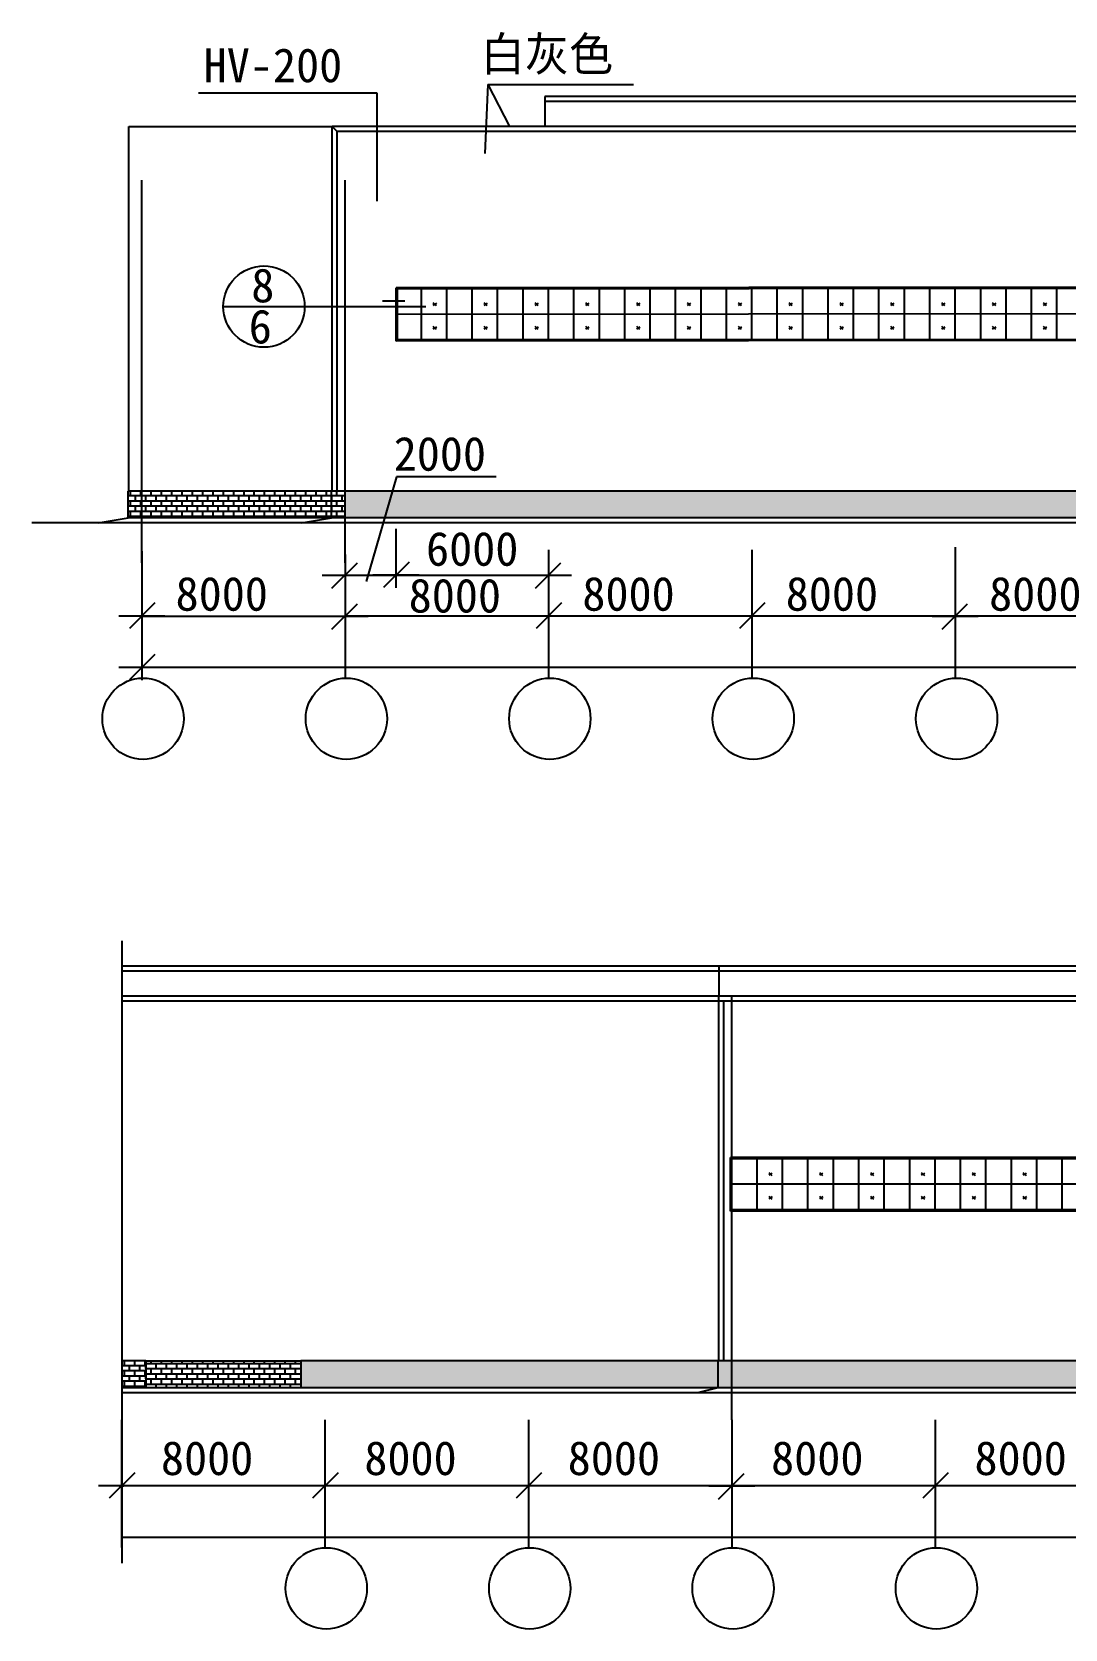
# Model space of a CAD drawing. Header units: metres. Extents: x -5946 to 118859, y -33883 to 106048.
# Drawn here: x -822 to 39814, y -27722 to 35108 of the extents above; entities that cross this region are included whole.
import ezdxf

# ---------------------------------------------------------------- set-up
doc = ezdxf.new("R2010")
doc.units = ezdxf.units.M
for name, color, linetype in [('JC', 7, 'Continuous'), ('Z', 7, 'Continuous'), ('ZQ', 7, 'Continuous'), ('ZX', 7, 'Continuous')]:
    doc.layers.add(name, color=color, linetype=linetype)

# ---------------------------------------------------------------- blocks, each defined once
blk = doc.blocks.new('_DIMX')
blk.add_line((-64.76, 0), (64.76, 0))
at = {"color": 6}
blk.add_lwpolyline([(-36.86, -36.86), (34.63, 34.63)], dxfattribs=at)

msp = doc.modelspace()

# ---------------------------------------------------------------- hatches: boundary and pattern name
at = {"layer": 'Z'}
h = msp.add_hatch(dxfattribs=at)
h.set_pattern_fill('AR-B816')
h.paths.add_polyline_path([(2960.54, 17043.68), (2960.54, 15993.68), (10960.54, 15993.68), (10960.54, 17043.68)])
h = msp.add_hatch(dxfattribs=at)
h.set_pattern_fill('AR-B816')
h.paths.add_polyline_path([(11495.54, 17043.68), (10960.54, 17043.68), (10960.54, 15993.68), (11495.54, 15993.68)])
h = msp.add_hatch(dxfattribs=at)
h.set_pattern_fill('AR-B816')
h.paths.add_polyline_path([(44445.54, 15993.68), (44445.54, 17043.68), (11495.54, 17043.68), (11495.54, 15993.68)])
h = msp.add_hatch(dxfattribs=at)
h.set_pattern_fill('AR-B816')
h.paths.add_polyline_path([(3652.9, -17176.66), (3652.9, -18226.66), (9752.9, -18226.66), (9752.9, -17176.66)])
h = msp.add_hatch(dxfattribs=at)
h.set_pattern_fill('AR-B816')
h.paths.add_polyline_path([(59652.9, -18226.66), (59652.9, -17176.66), (9752.9, -17176.66), (9752.9, -18226.66)])

# ---------------------------------------------------------------- linework, layer by layer
for p, q in [((13518.12, 17603.58), (12322.51, 13488.49)), ((17437.1, 17603.58), (13518.12, 17603.58)), ((13495.54, 15558.83), (13495.54, 13238.15)), ((3495.54, 14682.02), (3495.54, 9601.37)), ((11495.54, 14547.16), (11495.54, 13238.15)), ((19495.54, 14732.14), (19495.54, 11629.22)), ((19495.54, 14701.15), (19495.54, 11629.22)), ((19495.54, 14566.29), (19495.54, 13238.15)), ((27495.54, 14732.14), (27495.54, 11629.22)), ((27495.54, 14612), (27495.54, 11629.22)), ((35495.54, 14837.62), (35495.54, 11629.22)), ((35495.54, 14732.14), (35495.54, 11629.22)), ((3495.54, 14218.68), (3495.54, 9701.37)), ((13495.54, 14338.15), (13495.54, 14238.15)), ((3495.54, 13618.68), (3495.54, 11629.22)), ((11494.14, 13738.15), (11492.74, 13738.15)), ((11495.54, 13738.15), (13495.54, 13738.15)), ((11495.54, 13618.68), (11495.54, 11629.22)), ((11495.54, 13304.59), (11495.54, 11629.22)), ((13496.94, 13738.15), (13498.34, 13738.15)), ((13496.94, 13738.15), (19494.14, 13738.15)), ((3496.94, 12129.22), (11494.14, 12129.22)), ((19494.14, 12129.22), (11496.94, 12129.22)), ((27494.14, 12129.22), (19496.94, 12129.22)), ((35494.14, 12129.22), (27496.94, 12129.22)), ((43494.14, 12129.22), (35496.94, 12129.22)), ((11495.54, 11729.22), (11495.54, 9701.37)), ((19495.54, 11729.22), (19495.54, 9701.37)), ((27495.54, 11729.22), (27495.54, 9701.37)), ((35495.54, 11729.22), (35495.54, 9701.37)), ((115480.84, 10101.37), (3648.7, 10101.37)), ((2711.9, -648.39), (2711.9, -25127.62)), ((2702.9, -19488.21), (2702.9, -22591.12)), ((2702.9, -19488.21), (2702.9, -22591.12)), ((10702.9, -19488.21), (10702.9, -22591.12)), ((10702.9, -19988.21), (10702.9, -22591.12)), ((18702.9, -19488.21), (18702.9, -22591.12)), ((18702.9, -19488.21), (18702.9, -22591.12)), ((26702.9, -19488.21), (26702.9, -22591.12)), ((26702.9, -19488.21), (26702.9, -22591.12)), ((34702.9, -19488.21), (34702.9, -22591.12)), ((34702.9, -19488.21), (34702.9, -22591.12)), ((2702.9, -21329.9), (2702.9, -22591.12)), ((2702.9, -22491.12), (2702.9, -24518.98)), ((10701.5, -22091.12), (2704.3, -22091.12)), ((10702.9, -22491.12), (10702.9, -24518.98)), ((18701.5, -22091.12), (10704.3, -22091.12)), ((18702.9, -22491.12), (18702.9, -24518.98)), ((26701.5, -22091.12), (18704.3, -22091.12)), ((26702.9, -22491.12), (26702.9, -24518.98)), ((34701.5, -22091.12), (26704.3, -22091.12)), ((34702.9, -22491.12), (34702.9, -24518.98)), ((42701.5, -22091.12), (34704.3, -22091.12)), ((106657.06, -24118.98), (2694.12, -24118.98))]:
    msp.add_line(p, q)
for centre in [(3548.38, 8088.15), (11548.38, 8088.15), (19548.38, 8088.15), (27548.38, 8088.15), (35548.38, 8088.15), (10755.74, -26122.2), (18755.74, -26122.2), (26755.74, -26122.2), (34755.74, -26122.2)]:
    msp.add_circle(centre, 1600)
at = {"layer": 'JC'}
for p, q in [((19345.54, 32573.68), (19345.54, 31393.68)), ((115429.4, 32573.68), (19345.54, 32573.68)), ((115450.87, 32373.68), (19345.54, 32373.68)), ((2985.54, 31393.68), (10985.54, 31393.68)), ((2985.54, 17043.68), (2985.54, 31393.68)), ((11185.54, 31193.68), (10985.54, 31393.68)), ((10985.54, 17043.68), (10985.54, 31393.68)), ((19345.54, 31393.68), (10985.54, 31393.68)), ((11185.54, 17043.68), (11185.54, 31193.68)), ((115473.86, 31193.68), (11185.54, 31193.68)), ((100005.54, 31393.68), (19345.54, 31393.68)), ((13501.91, 22943.68), (13501.91, 25043.68)), ((14495.54, 22993.68), (14495.54, 24993.68)), ((14495.54, 22993.68), (14495.54, 24993.68)), ((15495.54, 22993.68), (15495.54, 24993.68)), ((16495.54, 22993.68), (16495.54, 24993.68)), ((16495.54, 22993.68), (16495.54, 24993.68)), ((17495.54, 22993.68), (17495.54, 24993.68)), ((18495.54, 22993.68), (18495.54, 24993.68)), ((18495.54, 22993.68), (18495.54, 24993.68)), ((19495.54, 22993.68), (19495.54, 24993.68)), ((20495.54, 22993.68), (20495.54, 24993.68)), ((20495.54, 22993.68), (20495.54, 24993.68)), ((21495.54, 22993.68), (21495.54, 24993.68)), ((22495.54, 22993.68), (22495.54, 24993.68)), ((22495.54, 22993.68), (22495.54, 24993.68)), ((23495.54, 22993.68), (23495.54, 24993.68)), ((24495.54, 22993.68), (24495.54, 24993.68)), ((24495.54, 22993.68), (24495.54, 24993.68)), ((25495.54, 22993.68), (25495.54, 24993.68)), ((26495.54, 22993.68), (26495.54, 24993.68)), ((26495.54, 22993.68), (26495.54, 24993.68)), ((27495.54, 22993.68), (27495.54, 24993.68)), ((28495.54, 22993.68), (28495.54, 24993.68)), ((28495.54, 22993.68), (28495.54, 24993.68)), ((29495.54, 22993.68), (29495.54, 24993.68)), ((30495.54, 22993.68), (30495.54, 24993.68)), ((30495.54, 22993.68), (30495.54, 24993.68)), ((31495.54, 22993.68), (31495.54, 24993.68)), ((32495.54, 22993.68), (32495.54, 24993.68)), ((32495.54, 22993.68), (32495.54, 24993.68)), ((33495.54, 22993.68), (33495.54, 24993.68)), ((34495.54, 22993.68), (34495.54, 24993.68)), ((34495.54, 22993.68), (34495.54, 24993.68)), ((35495.54, 22993.68), (35495.54, 24993.68)), ((36495.54, 22993.68), (36495.54, 24993.68)), ((36495.54, 22993.68), (36495.54, 24993.68)), ((37495.54, 22993.68), (37495.54, 24993.68)), ((38495.54, 22993.68), (38495.54, 24993.68)), ((38495.54, 22993.68), (38495.54, 24993.68)), ((39495.54, 22993.68), (39495.54, 24993.68)), ((15085.54, 24328.68), (14965.54, 24448.68)), ((15005.54, 24338.68), (14965.54, 24388.68)), ((15085.54, 24388.68), (15045.54, 24438.68)), ((17085.54, 24328.68), (16965.54, 24448.68)), ((17005.54, 24338.68), (16965.54, 24388.68)), ((17085.54, 24388.68), (17045.54, 24438.68)), ((19085.54, 24328.68), (18965.54, 24448.68)), ((19005.54, 24338.68), (18965.54, 24388.68)), ((19085.54, 24388.68), (19045.54, 24438.68)), ((21085.54, 24328.68), (20965.54, 24448.68)), ((21005.54, 24338.68), (20965.54, 24388.68)), ((21085.54, 24388.68), (21045.54, 24438.68)), ((23085.54, 24328.68), (22965.54, 24448.68)), ((23005.54, 24338.68), (22965.54, 24388.68)), ((23085.54, 24388.68), (23045.54, 24438.68)), ((25085.54, 24328.68), (24965.54, 24448.68)), ((25005.54, 24338.68), (24965.54, 24388.68)), ((25085.54, 24388.68), (25045.54, 24438.68)), ((27085.54, 24328.68), (26965.54, 24448.68)), ((27005.54, 24338.68), (26965.54, 24388.68)), ((27085.54, 24388.68), (27045.54, 24438.68)), ((29085.54, 24328.68), (28965.54, 24448.68)), ((29005.54, 24338.68), (28965.54, 24388.68)), ((29085.54, 24388.68), (29045.54, 24438.68)), ((31085.54, 24328.68), (30965.54, 24448.68)), ((31005.54, 24338.68), (30965.54, 24388.68)), ((31085.54, 24388.68), (31045.54, 24438.68)), ((33085.54, 24328.68), (32965.54, 24448.68)), ((33005.54, 24338.68), (32965.54, 24388.68)), ((33085.54, 24388.68), (33045.54, 24438.68)), ((35085.54, 24328.68), (34965.54, 24448.68)), ((35005.54, 24338.68), (34965.54, 24388.68)), ((35085.54, 24388.68), (35045.54, 24438.68)), ((37085.54, 24328.68), (36965.54, 24448.68)), ((37005.54, 24338.68), (36965.54, 24388.68)), ((37085.54, 24388.68), (37045.54, 24438.68)), ((39085.54, 24328.68), (38965.54, 24448.68)), ((39005.54, 24338.68), (38965.54, 24388.68)), ((39085.54, 24388.68), (39045.54, 24438.68)), ((15085.54, 23398.68), (14965.54, 23518.68)), ((15005.54, 23408.68), (14965.54, 23458.68)), ((15085.54, 23458.68), (15045.54, 23508.68)), ((17085.54, 23398.68), (16965.54, 23518.68)), ((17005.54, 23408.68), (16965.54, 23458.68)), ((17085.54, 23458.68), (17045.54, 23508.68)), ((19085.54, 23398.68), (18965.54, 23518.68)), ((19005.54, 23408.68), (18965.54, 23458.68)), ((19085.54, 23458.68), (19045.54, 23508.68)), ((21085.54, 23398.68), (20965.54, 23518.68)), ((21005.54, 23408.68), (20965.54, 23458.68)), ((21085.54, 23458.68), (21045.54, 23508.68)), ((23085.54, 23398.68), (22965.54, 23518.68)), ((23005.54, 23408.68), (22965.54, 23458.68)), ((23085.54, 23458.68), (23045.54, 23508.68)), ((25085.54, 23398.68), (24965.54, 23518.68)), ((25005.54, 23408.68), (24965.54, 23458.68)), ((25085.54, 23458.68), (25045.54, 23508.68)), ((27085.54, 23398.68), (26965.54, 23518.68)), ((27005.54, 23408.68), (26965.54, 23458.68)), ((27085.54, 23458.68), (27045.54, 23508.68)), ((29085.54, 23398.68), (28965.54, 23518.68)), ((29005.54, 23408.68), (28965.54, 23458.68)), ((29085.54, 23458.68), (29045.54, 23508.68)), ((31085.54, 23398.68), (30965.54, 23518.68)), ((31005.54, 23408.68), (30965.54, 23458.68)), ((31085.54, 23458.68), (31045.54, 23508.68)), ((33085.54, 23398.68), (32965.54, 23518.68)), ((33005.54, 23408.68), (32965.54, 23458.68)), ((33085.54, 23458.68), (33045.54, 23508.68)), ((35085.54, 23398.68), (34965.54, 23518.68)), ((35005.54, 23408.68), (34965.54, 23458.68)), ((35085.54, 23458.68), (35045.54, 23508.68)), ((37085.54, 23398.68), (36965.54, 23518.68)), ((37005.54, 23408.68), (36965.54, 23458.68)), ((37085.54, 23458.68), (37045.54, 23508.68)), ((39085.54, 23398.68), (38965.54, 23518.68)), ((39005.54, 23408.68), (38965.54, 23458.68)), ((39085.54, 23458.68), (39045.54, 23508.68)), ((2960.54, 17043.68), (2985.54, 17043.68)), ((2960.54, 15993.68), (2960.54, 17043.68)), ((10960.54, 17043.68), (10985.54, 17043.68)), ((10960.54, 15993.68), (10960.54, 17043.68)), ((1785.54, 15793.68), (2960.54, 15993.68)), ((9785.54, 15793.68), (10960.54, 15993.68)), ((98822.9, -1646.66), (2711.9, -1646.66)), ((98822.9, -1846.66), (2722.63, -1846.66)), ((26192.9, -1646.66), (26192.9, -2826.66)), ((107012.9, -3026.66), (2702.3, -3026.66)), ((26192.9, -2826.66), (2702.32, -2826.66)), ((26192.9, -17176.66), (26192.9, -2826.66)), ((98822.9, -2826.66), (26192.9, -2826.66)), ((26392.9, -17176.66), (26392.9, -3026.66)), ((26702.9, -11226.66), (26702.9, -9226.66)), ((27702.9, -11226.66), (27702.9, -9226.66)), ((28702.9, -11226.66), (28702.9, -9226.66)), ((29702.9, -11226.66), (29702.9, -9226.66)), ((30702.9, -11226.66), (30702.9, -9226.66)), ((31702.9, -11226.66), (31702.9, -9226.66)), ((32702.9, -11226.66), (32702.9, -9226.66)), ((33702.9, -11226.66), (33702.9, -9226.66)), ((34702.9, -11226.66), (34702.9, -9226.66)), ((35702.9, -11226.66), (35702.9, -9226.66)), ((36702.9, -11226.66), (36702.9, -9226.66)), ((37702.9, -11226.66), (37702.9, -9226.66)), ((38702.9, -11226.66), (38702.9, -9226.66)), ((39702.9, -11226.66), (39702.9, -9226.66)), ((28292.9, -9891.66), (28172.9, -9771.66)), ((28212.9, -9881.66), (28172.9, -9831.66)), ((28292.9, -9831.66), (28252.9, -9781.66)), ((30292.9, -9891.66), (30172.9, -9771.66)), ((30212.9, -9881.66), (30172.9, -9831.66)), ((30292.9, -9831.66), (30252.9, -9781.66)), ((32292.9, -9891.66), (32172.9, -9771.66)), ((32212.9, -9881.66), (32172.9, -9831.66)), ((32292.9, -9831.66), (32252.9, -9781.66)), ((34292.9, -9891.66), (34172.9, -9771.66)), ((34212.9, -9881.66), (34172.9, -9831.66)), ((34292.9, -9831.66), (34252.9, -9781.66)), ((36292.9, -9891.66), (36172.9, -9771.66)), ((36212.9, -9881.66), (36172.9, -9831.66)), ((36292.9, -9831.66), (36252.9, -9781.66)), ((38292.9, -9891.66), (38172.9, -9771.66)), ((38212.9, -9881.66), (38172.9, -9831.66)), ((38292.9, -9831.66), (38252.9, -9781.66)), ((28292.9, -10821.66), (28172.9, -10701.66)), ((28212.9, -10811.66), (28172.9, -10761.66)), ((28292.9, -10761.66), (28252.9, -10711.66)), ((30292.9, -10821.66), (30172.9, -10701.66)), ((30212.9, -10811.66), (30172.9, -10761.66)), ((30292.9, -10761.66), (30252.9, -10711.66)), ((32292.9, -10821.66), (32172.9, -10701.66)), ((32212.9, -10811.66), (32172.9, -10761.66)), ((32292.9, -10761.66), (32252.9, -10711.66)), ((34292.9, -10821.66), (34172.9, -10701.66)), ((34212.9, -10811.66), (34172.9, -10761.66)), ((34292.9, -10761.66), (34252.9, -10711.66)), ((36292.9, -10821.66), (36172.9, -10701.66)), ((36212.9, -10811.66), (36172.9, -10761.66)), ((36292.9, -10761.66), (36252.9, -10711.66)), ((38292.9, -10821.66), (38172.9, -10701.66)), ((38212.9, -10811.66), (38172.9, -10761.66)), ((38292.9, -10761.66), (38252.9, -10711.66)), ((26155.58, -17176.66), (26155.58, -18226.66)), ((26155.58, -18226.66), (25362, -18426.66))]:
    msp.add_line(p, q, dxfattribs=at)
at = {"layer": 'Z'}
for p, q in [((5722.96, 32712.44), (12737.2, 32712.44)), ((12737.2, 32712.44), (12737.2, 28452.27)), ((17104.22, 33043.74), (16994.22, 30320.19)), ((17104.22, 33043.74), (22845.53, 33043.74)), ((17104.22, 33043.74), (17962.29, 31393.68)), ((6703.59, 24305.18), (14669.85, 24305.18)), ((10985.54, 17043.68), (2960.54, 17043.68)), ((44445.54, 17043.68), (10960.54, 17043.68)), ((10960.54, 15993.68), (2960.54, 15993.68)), ((44445.54, 15993.68), (10960.54, 15993.68)), ((26652.9, -9176.66), (26702.9, -9226.66)), ((26702.9, -11226.66), (26652.9, -11276.66)), ((2692.87, -17554.12), (3652.9, -17554.12)), ((2703.36, -17350.92), (3652.9, -17350.92)), ((2816.79, -17350.92), (2816.79, -17176.66)), ((2816.79, -17757.32), (2816.79, -17554.12)), ((3019.99, -17554.12), (3019.99, -17350.92)), ((3223.19, -17350.92), (3223.19, -17176.66)), ((3223.19, -17757.32), (3223.19, -17554.12)), ((3426.39, -17554.12), (3426.39, -17350.92)), ((3629.59, -17350.92), (3629.59, -17176.66)), ((3629.59, -17757.32), (3629.59, -17554.12)), ((3652.9, -17176.66), (3652.9, -18226.66)), ((3652.9, -17176.66), (9752.9, -17176.66)), ((9752.9, -17176.66), (9752.9, -18226.66)), ((2692.93, -18163.72), (3652.9, -18163.72)), ((2698.13, -17757.32), (3652.9, -17757.32)), ((2703.4, -17960.52), (3652.9, -17960.52)), ((2816.79, -18163.72), (2816.79, -17960.52)), ((3019.99, -17960.52), (3019.99, -17757.32)), ((3019.99, -18226.66), (3019.99, -18163.72)), ((3223.19, -18163.72), (3223.19, -17960.52)), ((3426.39, -17960.52), (3426.39, -17757.32)), ((3426.39, -18226.66), (3426.39, -18163.72)), ((3629.59, -18163.72), (3629.59, -17960.52))]:
    msp.add_line(p, q, dxfattribs=at)
msp.add_lwpolyline([(12967.34, 24529.66), (13842.37, 24529.66)], dxfattribs=at)
msp.add_circle((8303.58, 24305.18), 1600, dxfattribs=at)
at = {"layer": 'ZQ'}
for p, q in [((99545.54, 25109.34), (13501.91, 25043.68)), ((13551.91, 24993.68), (13501.91, 25043.68)), ((99495.54, 25059.34), (13551.91, 24993.68)), ((13551.91, 22993.68), (13551.91, 24993.68)), ((99495.54, 24059.34), (13495.54, 23993.68)), ((99545.54, 23009.34), (13501.91, 22943.68)), ((13551.91, 22993.68), (13501.91, 22943.68)), ((99495.54, 23059.34), (13551.91, 22993.68)), ((115469.72, 15793.68), (-822.43, 15793.68)), ((26652.9, -11276.66), (26652.9, -9176.66)), ((104752.9, -9176.66), (26652.9, -9176.66)), ((104702.9, -9226.66), (26702.9, -9226.66)), ((104702.9, -10226.66), (26702.9, -10226.66)), ((104752.9, -11276.66), (26652.9, -11276.66)), ((104702.9, -11226.66), (26702.9, -11226.66)), ((3652.9, -17176.66), (2722.74, -17176.66)), ((59652.9, -17176.66), (9752.9, -17176.66)), ((9752.9, -18226.66), (2699.76, -18226.66)), ((108862.46, -18426.66), (2699.77, -18426.66)), ((59652.9, -18226.66), (9752.9, -18226.66))]:
    msp.add_line(p, q, dxfattribs=at)
at = {"layer": 'ZX'}
for p, q in [((3495.54, 14218.68), (3495.54, 29278.94)), ((11495.54, 14218.68), (11495.54, 29278.94)), ((26702.9, -19488.21), (26702.9, -2826.66))]:
    msp.add_line(p, q, dxfattribs=at)

# ---------------------------------------------------------------- block references
for p, xscale, yscale, zscale in [((11495.54, 13738.15), 14, 14, 14), ((19495.54, 13738.15), 14, 14, 14), ((11495.54, 12129.22), 14, 14, 14), ((35495.54, 12129.22), 14, 14, 14), ((26702.9, -22091.12), 14, 14, 14), ((2702.9, -22091.12), 1.4, 1.4, 1.4)]:
    msp.add_blockref('_DIMX', p, dxfattribs=dict(xscale=xscale, yscale=yscale, zscale=zscale))
at = {"xscale": 14, "yscale": 14, "zscale": 14, "rotation": 180}
for p in [(13495.54, 13738.15), (3495.54, 12129.22), (19495.54, 12129.22), (27495.54, 12129.22), (3495.54, 10101.37), (2702.9, -22091.12), (10702.9, -22091.12), (18702.9, -22091.12), (34702.9, -22091.12)]:
    msp.add_blockref('_DIMX', p, dxfattribs=at)

# ---------------------------------------------------------------- texts
for s, p in [('白灰色', (16832.55, 33571.2)), ('HV-200', (5932.91, 33131.88)), ('8', (7804.18, 24470.92)), ('6', (7704.79, 22853.02)), ('2000', (13406.45, 17847.63)), ('6000', (14678.76, 14108.09)), ('8000', (4826.75, 12339.63)), ('8000', (13996.2, 12268.31)), ('8000', (20826.75, 12339.63)), ('8000', (28826.75, 12339.63)), ('8000', (36826.75, 12339.63)), ('8000', (4251.49, -21663.35)), ('8000', (12251.49, -21663.35)), ('8000', (20251.49, -21663.35)), ('8000', (28251.49, -21663.35)), ('8000', (36251.49, -21663.35))]:
    msp.add_text(s, height=1335).set_placement(p)

doc.saveas('drawing.dxf')
